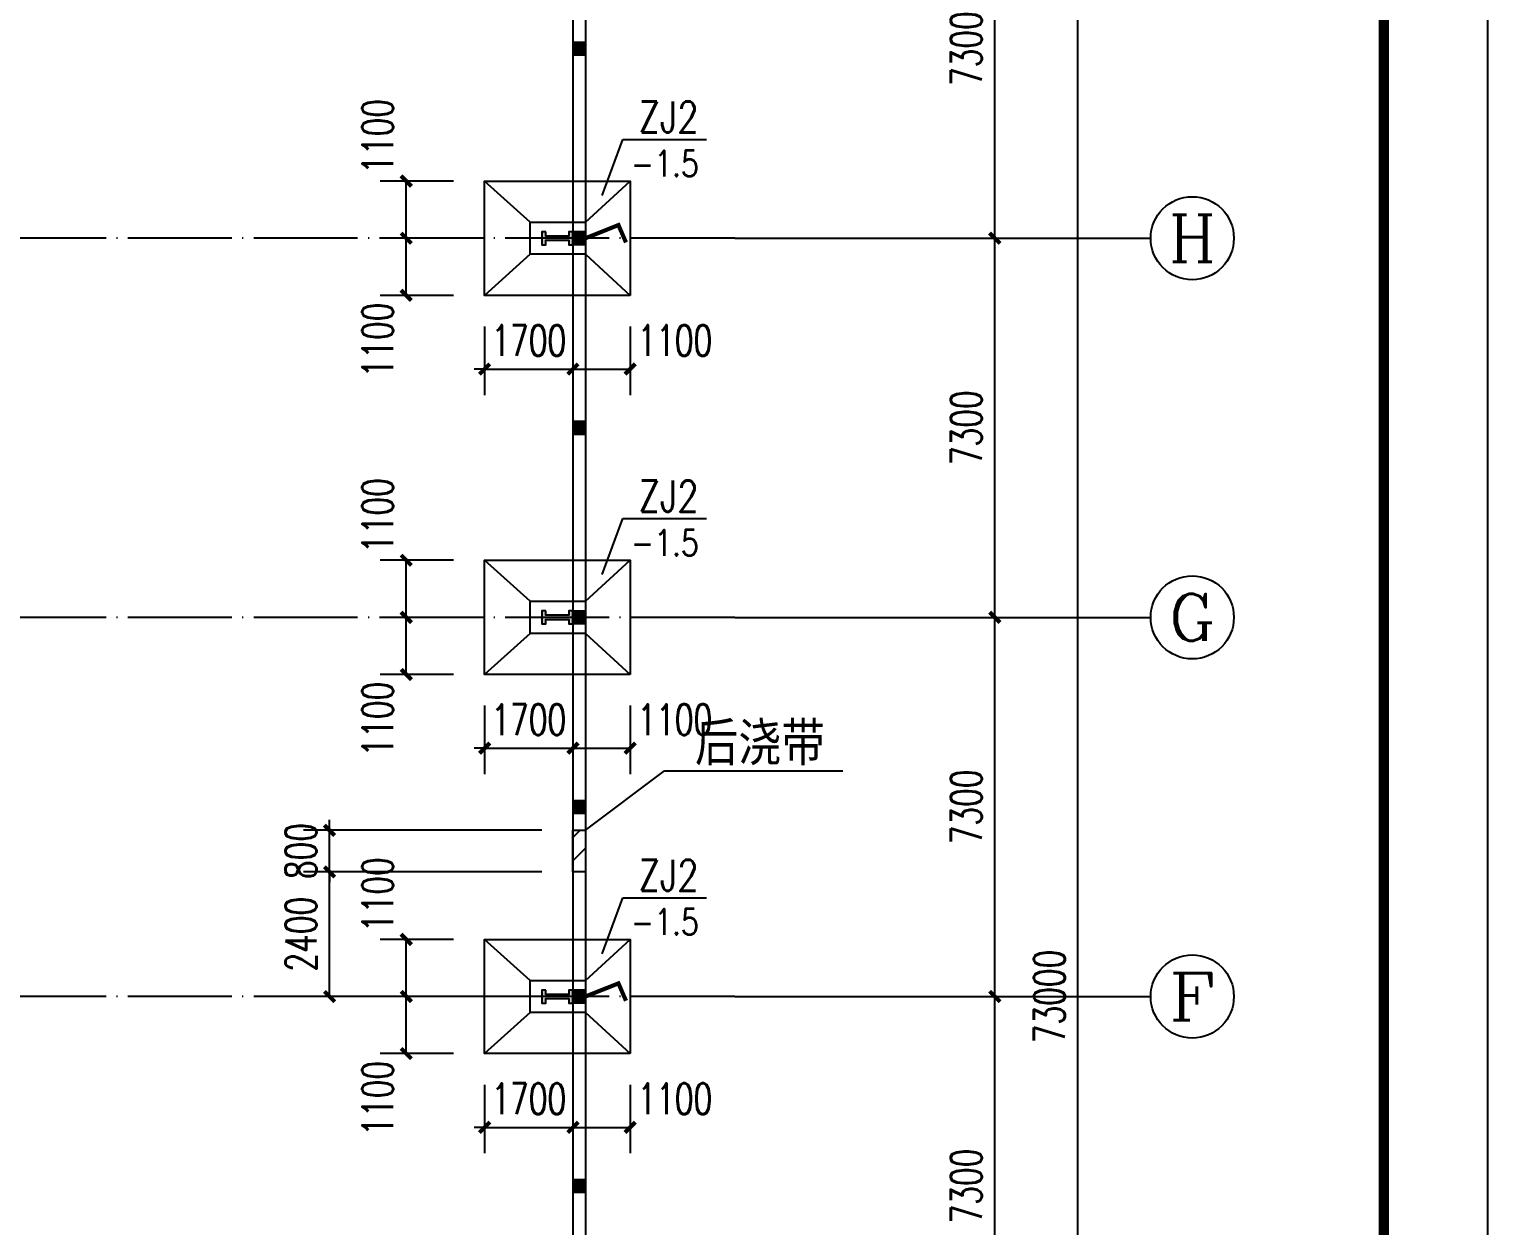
# Model space of a CAD drawing. Extents: x 37237700 to 37865026, y 138877 to 347670.
# Drawn here: x 37293633 to 37321700, y 290427 to 313468 of the extents above; entities that cross this region are included whole.
import ezdxf
from ezdxf.enums import TextEntityAlignment as Align

# ---------------------------------------------------------------- set-up
doc = ezdxf.new("R2010")
doc.units = 0
doc.header["$LTSCALE"] = 1000
doc.header["$MEASUREMENT"] = 0
doc.linetypes.add('ACAD_ISO04W100', pattern=[30.5, 24, -3, 0.5, -3])
doc.linetypes.add('DOTE', pattern=[2.42, 2, -0.2, 0.02, -0.2])
doc.layers.get('0').update_dxf_attribs({"linetype": 'CONTINUOUS'})
doc.layers.get('DEFPOINTS').update_dxf_attribs({"linetype": 'CONTINUOUS'})
for name, color, linetype in [('AXIS', 3, 'CONTINUOUS'), ('AXIS_TEXT', 7, 'CONTINUOUS'), ('COLUMN', 7, 'CONTINUOUS'), ('DOTE', 1, 'ACAD_ISO04W100'), ('PUB_DIM', 3, 'CONTINUOUS'), ('PUB_HATCH', 8, 'CONTINUOUS'), ('PUB_TITLE', 4, 'CONTINUOUS'), ('PUB_WZ', 7, 'CONTINUOUS'), ('独立基础', 2, 'CONTINUOUS')]:
    doc.layers.add(name, color=color, linetype=linetype)
doc.styles.add('_HZTXT', font='txt.shx', dxfattribs={"width": 0.8, "bigfont": 'hztxt.shx'})
doc.styles.add('_TCH_AXIS', font='COMPLEX', dxfattribs={"bigfont": 'GBCBIG'})
doc.styles.add('_TCH_DIM_T3', font='SIMPLEX', dxfattribs={"width": 0.705882, "bigfont": 'GBCBIG'})
doc.styles.add('COMPLEX', font='COMPLEX')
doc.styles.add('DIM_FONT', font='SIMPLEX.shx', dxfattribs={"width": 0.8})
doc.dimstyles.new('_TCH_ARCH&&200', dxfattribs={"dimtxt": 595, "dimasz": 200, "dimexe": 500, "dimexo": 600, "dimgap": 252.5, "dimtad": 1, "dimdec": 0, "dimzin": 0, "dimdsep": 46, "dimtxsty": '_TCH_DIM_T3', "dimblk": 'ARCHTICK', "dimcen": 0.09, "dimclrt": 7, "dimazin": 2, "dimtfac": 1, "dimtdec": 0, "dimtix": 1, "dimtmove": 2, "dimatfit": 3, "dimfxl": 1, "dimtolj": 1, "dimtzin": 0, "dimarcsym": 0})

# ---------------------------------------------------------------- blocks, each defined once
blk = doc.blocks.new('_ArchTick')
at = {"color": 0, "linetype": 'ByBlock', "const_width": 0.4}
blk.add_lwpolyline([(-0.5, -0.5), (0.5, 0.5)], dxfattribs=at)
blk = doc.blocks.new('*D1119')
at = {"layer": 'DEFPOINTS', "color": 0}
for p in [(37299413, 298043), (37304097, 298043), (37304097, 297243)]:
    blk.add_point(p, dxfattribs=at)
at = {"layer": 'PUB_DIM', "color": 0, "lineweight": -2}
for p, q in [((37299413, 298043), (37299413, 298243)), ((37303497, 298043), (37298913, 298043)), ((37299413, 297243), (37299413, 298043)), ((37303497, 297243), (37298913, 297243)), ((37299413, 297243), (37299413, 297043))]:
    blk.add_line(p, q, dxfattribs=at)
at = {"layer": 'PUB_DIM', "color": 0, "lineweight": -2, "xscale": 200, "yscale": 200, "zscale": 200}
for p, rotation in [((37299413, 298043), 270), ((37299413, 297243), 90)]:
    blk.add_blockref('_ArchTick', p, dxfattribs=dict(at, rotation=rotation))
at = {"layer": 'PUB_DIM', "color": 7, "insert": (37298863, 297643), "char_height": 595, "attachment_point": 5, "rotation": 90, "style": '_TCH_DIM_T3'}
blk.add_mtext('\\A1;800', dxfattribs=at)
blk = doc.blocks.new('*D1120')
at = {"layer": 'DEFPOINTS', "color": 0}
for p in [(37299413, 297243), (37304097, 297243), (37304097, 294843)]:
    blk.add_point(p, dxfattribs=at)
at = {"layer": 'PUB_DIM', "color": 0, "lineweight": -2}
for p, q in [((37303497, 297243), (37298913, 297243)), ((37299413, 294843), (37299413, 297243)), ((37303497, 294843), (37298913, 294843))]:
    blk.add_line(p, q, dxfattribs=at)
at = {"layer": 'PUB_DIM', "color": 0, "lineweight": -2, "xscale": 200, "yscale": 200, "zscale": 200}
for p, rotation in [((37299413, 297243), 90), ((37299413, 294843), 270)]:
    blk.add_blockref('_ArchTick', p, dxfattribs=dict(at, rotation=rotation))
at = {"layer": 'PUB_DIM', "color": 7, "insert": (37298863, 296043), "char_height": 595, "attachment_point": 5, "rotation": 90, "style": '_TCH_DIM_T3'}
blk.add_mtext('\\A1;2400', dxfattribs=at)
blk = doc.blocks.new('*D1173')
at = {"layer": 'DEFPOINTS', "color": 0}
for p in [(37300889, 310543), (37302397, 310543), (37302397, 309443)]:
    blk.add_point(p, dxfattribs=at)
at = {"layer": 'PUB_DIM', "color": 0, "lineweight": -2}
for p, q in [((37301797, 310543), (37300389, 310543)), ((37300889, 309443), (37300889, 310543)), ((37301797, 309443), (37300389, 309443))]:
    blk.add_line(p, q, dxfattribs=at)
at = {"layer": 'PUB_DIM', "color": 0, "lineweight": -2, "xscale": 200, "yscale": 200, "zscale": 200}
for p, rotation in [((37300889, 310543), 90), ((37300889, 309443), 270)]:
    blk.add_blockref('_ArchTick', p, dxfattribs=dict(at, rotation=rotation))
at = {"layer": 'PUB_DIM', "color": 7, "insert": (37300339, 311403), "char_height": 595, "attachment_point": 5, "rotation": 90, "style": '_TCH_DIM_T3'}
blk.add_mtext('\\A1;1100', dxfattribs=at)
blk = doc.blocks.new('*D1174')
at = {"layer": 'DEFPOINTS', "color": 0}
for p in [(37300889, 309443), (37302397, 309443), (37302397, 308343)]:
    blk.add_point(p, dxfattribs=at)
at = {"layer": 'PUB_DIM', "color": 0, "lineweight": -2}
for p, q in [((37301797, 309443), (37300389, 309443)), ((37300889, 308343), (37300889, 309443)), ((37301797, 308343), (37300389, 308343))]:
    blk.add_line(p, q, dxfattribs=at)
at = {"layer": 'PUB_DIM', "color": 0, "lineweight": -2, "xscale": 200, "yscale": 200, "zscale": 200}
for p, rotation in [((37300889, 309443), 90), ((37300889, 308343), 270)]:
    blk.add_blockref('_ArchTick', p, dxfattribs=dict(at, rotation=rotation))
at = {"layer": 'PUB_DIM', "color": 7, "insert": (37300339, 307483), "char_height": 595, "attachment_point": 5, "rotation": 90, "style": '_TCH_DIM_T3'}
blk.add_mtext('\\A1;1100', dxfattribs=at)
blk = doc.blocks.new('*D1175')
at = {"layer": 'DEFPOINTS', "color": 0}
for p in [(37304097, 308343), (37305197, 308343), (37305197, 306924)]:
    blk.add_point(p, dxfattribs=at)
at = {"layer": 'PUB_DIM', "color": 0, "lineweight": -2}
for p, q in [((37304097, 307743), (37304097, 306424)), ((37305197, 307743), (37305197, 306424)), ((37304097, 306924), (37305197, 306924))]:
    blk.add_line(p, q, dxfattribs=at)
at = {"layer": 'PUB_DIM', "color": 0, "lineweight": -2, "xscale": 200, "yscale": 200, "zscale": 200, "rotation": 180}
blk.add_blockref('_ArchTick', (37304097, 306924), dxfattribs=at)
at = {"layer": 'PUB_DIM', "color": 0, "lineweight": -2, "xscale": 200, "yscale": 200, "zscale": 200}
blk.add_blockref('_ArchTick', (37305197, 306924), dxfattribs=at)
at = {"layer": 'PUB_DIM', "color": 7, "insert": (37306057, 307474), "char_height": 595, "attachment_point": 5, "style": '_TCH_DIM_T3'}
blk.add_mtext('\\A1;1100', dxfattribs=at)
blk = doc.blocks.new('*D1176')
at = {"layer": 'DEFPOINTS', "color": 0}
for p in [(37302397, 308343), (37304097, 308343), (37304097, 306924)]:
    blk.add_point(p, dxfattribs=at)
at = {"layer": 'PUB_DIM', "color": 0, "lineweight": -2}
for p, q in [((37302397, 307743), (37302397, 306424)), ((37304097, 307743), (37304097, 306424)), ((37302397, 306924), (37302197, 306924)), ((37302397, 306924), (37304097, 306924)), ((37304097, 306924), (37304297, 306924))]:
    blk.add_line(p, q, dxfattribs=at)
at = {"layer": 'PUB_DIM', "color": 0, "lineweight": -2, "xscale": 200, "yscale": 200, "zscale": 200}
blk.add_blockref('_ArchTick', (37302397, 306924), dxfattribs=at)
at = {"layer": 'PUB_DIM', "color": 0, "lineweight": -2, "xscale": 200, "yscale": 200, "zscale": 200, "rotation": 180}
blk.add_blockref('_ArchTick', (37304097, 306924), dxfattribs=at)
at = {"layer": 'PUB_DIM', "color": 7, "insert": (37303247, 307474), "char_height": 595, "attachment_point": 5, "style": '_TCH_DIM_T3'}
blk.add_mtext('\\A1;1700', dxfattribs=at)
blk = doc.blocks.new('*D1185')
at = {"layer": 'DEFPOINTS', "color": 0}
for p in [(37300889, 303243), (37302397, 303243), (37302397, 302143)]:
    blk.add_point(p, dxfattribs=at)
at = {"layer": 'PUB_DIM', "color": 0, "lineweight": -2}
for p, q in [((37301797, 303243), (37300389, 303243)), ((37300889, 302143), (37300889, 303243)), ((37301797, 302143), (37300389, 302143))]:
    blk.add_line(p, q, dxfattribs=at)
at = {"layer": 'PUB_DIM', "color": 0, "lineweight": -2, "xscale": 200, "yscale": 200, "zscale": 200}
for p, rotation in [((37300889, 303243), 90), ((37300889, 302143), 270)]:
    blk.add_blockref('_ArchTick', p, dxfattribs=dict(at, rotation=rotation))
at = {"layer": 'PUB_DIM', "color": 7, "insert": (37300339, 304103), "char_height": 595, "attachment_point": 5, "rotation": 90, "style": '_TCH_DIM_T3'}
blk.add_mtext('\\A1;1100', dxfattribs=at)
blk = doc.blocks.new('*D1186')
at = {"layer": 'DEFPOINTS', "color": 0}
for p in [(37300889, 302143), (37302397, 302143), (37302397, 301043)]:
    blk.add_point(p, dxfattribs=at)
at = {"layer": 'PUB_DIM', "color": 0, "lineweight": -2}
for p, q in [((37301797, 302143), (37300389, 302143)), ((37300889, 301043), (37300889, 302143)), ((37301797, 301043), (37300389, 301043))]:
    blk.add_line(p, q, dxfattribs=at)
at = {"layer": 'PUB_DIM', "color": 0, "lineweight": -2, "xscale": 200, "yscale": 200, "zscale": 200}
for p, rotation in [((37300889, 302143), 90), ((37300889, 301043), 270)]:
    blk.add_blockref('_ArchTick', p, dxfattribs=dict(at, rotation=rotation))
at = {"layer": 'PUB_DIM', "color": 7, "insert": (37300339, 300183), "char_height": 595, "attachment_point": 5, "rotation": 90, "style": '_TCH_DIM_T3'}
blk.add_mtext('\\A1;1100', dxfattribs=at)
blk = doc.blocks.new('*D1187')
at = {"layer": 'DEFPOINTS', "color": 0}
for p in [(37304097, 301043), (37305197, 301043), (37305197, 299624)]:
    blk.add_point(p, dxfattribs=at)
at = {"layer": 'PUB_DIM', "color": 0, "lineweight": -2}
for p, q in [((37304097, 300443), (37304097, 299124)), ((37305197, 300443), (37305197, 299124)), ((37304097, 299624), (37305197, 299624))]:
    blk.add_line(p, q, dxfattribs=at)
at = {"layer": 'PUB_DIM', "color": 0, "lineweight": -2, "xscale": 200, "yscale": 200, "zscale": 200, "rotation": 180}
blk.add_blockref('_ArchTick', (37304097, 299624), dxfattribs=at)
at = {"layer": 'PUB_DIM', "color": 0, "lineweight": -2, "xscale": 200, "yscale": 200, "zscale": 200}
blk.add_blockref('_ArchTick', (37305197, 299624), dxfattribs=at)
at = {"layer": 'PUB_DIM', "color": 7, "insert": (37306057, 300174), "char_height": 595, "attachment_point": 5, "style": '_TCH_DIM_T3'}
blk.add_mtext('\\A1;1100', dxfattribs=at)
blk = doc.blocks.new('*D1188')
at = {"layer": 'DEFPOINTS', "color": 0}
for p in [(37302397, 301043), (37304097, 301043), (37304097, 299624)]:
    blk.add_point(p, dxfattribs=at)
at = {"layer": 'PUB_DIM', "color": 0, "lineweight": -2}
for p, q in [((37302397, 300443), (37302397, 299124)), ((37304097, 300443), (37304097, 299124)), ((37302397, 299624), (37302197, 299624)), ((37302397, 299624), (37304097, 299624)), ((37304097, 299624), (37304297, 299624))]:
    blk.add_line(p, q, dxfattribs=at)
at = {"layer": 'PUB_DIM', "color": 0, "lineweight": -2, "xscale": 200, "yscale": 200, "zscale": 200}
blk.add_blockref('_ArchTick', (37302397, 299624), dxfattribs=at)
at = {"layer": 'PUB_DIM', "color": 0, "lineweight": -2, "xscale": 200, "yscale": 200, "zscale": 200, "rotation": 180}
blk.add_blockref('_ArchTick', (37304097, 299624), dxfattribs=at)
at = {"layer": 'PUB_DIM', "color": 7, "insert": (37303247, 300174), "char_height": 595, "attachment_point": 5, "style": '_TCH_DIM_T3'}
blk.add_mtext('\\A1;1700', dxfattribs=at)
blk = doc.blocks.new('*D1197')
at = {"layer": 'DEFPOINTS', "color": 0}
for p in [(37300889, 295943), (37302397, 295943), (37302397, 294843)]:
    blk.add_point(p, dxfattribs=at)
at = {"layer": 'PUB_DIM', "color": 0, "lineweight": -2}
for p, q in [((37301797, 295943), (37300389, 295943)), ((37300889, 294843), (37300889, 295943)), ((37301797, 294843), (37300389, 294843))]:
    blk.add_line(p, q, dxfattribs=at)
at = {"layer": 'PUB_DIM', "color": 0, "lineweight": -2, "xscale": 200, "yscale": 200, "zscale": 200}
for p, rotation in [((37300889, 295943), 90), ((37300889, 294843), 270)]:
    blk.add_blockref('_ArchTick', p, dxfattribs=dict(at, rotation=rotation))
at = {"layer": 'PUB_DIM', "color": 7, "insert": (37300339, 296803), "char_height": 595, "attachment_point": 5, "rotation": 90, "style": '_TCH_DIM_T3'}
blk.add_mtext('\\A1;1100', dxfattribs=at)
blk = doc.blocks.new('*D1198')
at = {"layer": 'DEFPOINTS', "color": 0}
for p in [(37300889, 294843), (37302397, 294843), (37302397, 293743)]:
    blk.add_point(p, dxfattribs=at)
at = {"layer": 'PUB_DIM', "color": 0, "lineweight": -2}
for p, q in [((37301797, 294843), (37300389, 294843)), ((37300889, 293743), (37300889, 294843)), ((37301797, 293743), (37300389, 293743))]:
    blk.add_line(p, q, dxfattribs=at)
at = {"layer": 'PUB_DIM', "color": 0, "lineweight": -2, "xscale": 200, "yscale": 200, "zscale": 200}
for p, rotation in [((37300889, 294843), 90), ((37300889, 293743), 270)]:
    blk.add_blockref('_ArchTick', p, dxfattribs=dict(at, rotation=rotation))
at = {"layer": 'PUB_DIM', "color": 7, "insert": (37300339, 292883), "char_height": 595, "attachment_point": 5, "rotation": 90, "style": '_TCH_DIM_T3'}
blk.add_mtext('\\A1;1100', dxfattribs=at)
blk = doc.blocks.new('*D1199')
at = {"layer": 'DEFPOINTS', "color": 0}
for p in [(37304097, 293743), (37305197, 293743), (37305197, 292324)]:
    blk.add_point(p, dxfattribs=at)
at = {"layer": 'PUB_DIM', "color": 0, "lineweight": -2}
for p, q in [((37304097, 293143), (37304097, 291824)), ((37305197, 293143), (37305197, 291824)), ((37304097, 292324), (37305197, 292324))]:
    blk.add_line(p, q, dxfattribs=at)
at = {"layer": 'PUB_DIM', "color": 0, "lineweight": -2, "xscale": 200, "yscale": 200, "zscale": 200, "rotation": 180}
blk.add_blockref('_ArchTick', (37304097, 292324), dxfattribs=at)
at = {"layer": 'PUB_DIM', "color": 0, "lineweight": -2, "xscale": 200, "yscale": 200, "zscale": 200}
blk.add_blockref('_ArchTick', (37305197, 292324), dxfattribs=at)
at = {"layer": 'PUB_DIM', "color": 7, "insert": (37306057, 292874), "char_height": 595, "attachment_point": 5, "style": '_TCH_DIM_T3'}
blk.add_mtext('\\A1;1100', dxfattribs=at)
blk = doc.blocks.new('*D1200')
at = {"layer": 'DEFPOINTS', "color": 0}
for p in [(37302397, 293743), (37304097, 293743), (37304097, 292324)]:
    blk.add_point(p, dxfattribs=at)
at = {"layer": 'PUB_DIM', "color": 0, "lineweight": -2}
for p, q in [((37302397, 293143), (37302397, 291824)), ((37304097, 293143), (37304097, 291824)), ((37302397, 292324), (37302197, 292324)), ((37302397, 292324), (37304097, 292324)), ((37304097, 292324), (37304297, 292324))]:
    blk.add_line(p, q, dxfattribs=at)
at = {"layer": 'PUB_DIM', "color": 0, "lineweight": -2, "xscale": 200, "yscale": 200, "zscale": 200}
blk.add_blockref('_ArchTick', (37302397, 292324), dxfattribs=at)
at = {"layer": 'PUB_DIM', "color": 0, "lineweight": -2, "xscale": 200, "yscale": 200, "zscale": 200, "rotation": 180}
blk.add_blockref('_ArchTick', (37304097, 292324), dxfattribs=at)
at = {"layer": 'PUB_DIM', "color": 7, "insert": (37303247, 292874), "char_height": 595, "attachment_point": 5, "style": '_TCH_DIM_T3'}
blk.add_mtext('\\A1;1700', dxfattribs=at)
blk = doc.blocks.new('*D1524')
at = {"layer": 'AXIS', "color": 0, "lineweight": -2}
for p, q in [((37307814, 294843), (37312714, 294843)), ((37312214, 287543), (37312214, 294843)), ((37307814, 287543), (37312714, 287543))]:
    blk.add_line(p, q, dxfattribs=at)
at = {"layer": 'DEFPOINTS', "color": 0}
for p in [(37307214, 294843), (37312214, 294843), (37307214, 287543)]:
    blk.add_point(p, dxfattribs=at)
at = {"layer": 'AXIS', "color": 0, "lineweight": -2, "xscale": 200, "yscale": 200, "zscale": 200}
for p, rotation in [((37312214, 294843), 90), ((37312214, 287543), 270)]:
    blk.add_blockref('_ArchTick', p, dxfattribs=dict(at, rotation=rotation))
at = {"layer": 'AXIS', "color": 7, "insert": (37311664, 291193), "char_height": 595, "attachment_point": 5, "rotation": 90, "style": '_TCH_DIM_T3'}
blk.add_mtext('\\A1;7300', dxfattribs=at)
blk = doc.blocks.new('*D1525')
at = {"layer": 'AXIS', "color": 0, "lineweight": -2}
for p, q in [((37307814, 302143), (37312714, 302143)), ((37312214, 294843), (37312214, 302143)), ((37307814, 294843), (37312714, 294843))]:
    blk.add_line(p, q, dxfattribs=at)
at = {"layer": 'DEFPOINTS', "color": 0}
for p in [(37307214, 302143), (37312214, 302143), (37307214, 294843)]:
    blk.add_point(p, dxfattribs=at)
at = {"layer": 'AXIS', "color": 0, "lineweight": -2, "xscale": 200, "yscale": 200, "zscale": 200}
for p, rotation in [((37312214, 302143), 90), ((37312214, 294843), 270)]:
    blk.add_blockref('_ArchTick', p, dxfattribs=dict(at, rotation=rotation))
at = {"layer": 'AXIS', "color": 7, "insert": (37311664, 298493), "char_height": 595, "attachment_point": 5, "rotation": 90, "style": '_TCH_DIM_T3'}
blk.add_mtext('\\A1;7300', dxfattribs=at)
blk = doc.blocks.new('*D1526')
at = {"layer": 'AXIS', "color": 0, "lineweight": -2}
for p, q in [((37307814, 309443), (37312714, 309443)), ((37312214, 302143), (37312214, 309443)), ((37307814, 302143), (37312714, 302143))]:
    blk.add_line(p, q, dxfattribs=at)
at = {"layer": 'DEFPOINTS', "color": 0}
for p in [(37307214, 309443), (37312214, 309443), (37307214, 302143)]:
    blk.add_point(p, dxfattribs=at)
at = {"layer": 'AXIS', "color": 0, "lineweight": -2, "xscale": 200, "yscale": 200, "zscale": 200}
for p, rotation in [((37312214, 309443), 90), ((37312214, 302143), 270)]:
    blk.add_blockref('_ArchTick', p, dxfattribs=dict(at, rotation=rotation))
at = {"layer": 'AXIS', "color": 7, "insert": (37311664, 305793), "char_height": 595, "attachment_point": 5, "rotation": 90, "style": '_TCH_DIM_T3'}
blk.add_mtext('\\A1;7300', dxfattribs=at)
blk = doc.blocks.new('*D1527')
at = {"layer": 'AXIS', "color": 0, "lineweight": -2}
for p, q in [((37307814, 316743), (37312714, 316743)), ((37312214, 309443), (37312214, 316743)), ((37307814, 309443), (37312714, 309443))]:
    blk.add_line(p, q, dxfattribs=at)
at = {"layer": 'DEFPOINTS', "color": 0}
for p in [(37307214, 316743), (37312214, 316743), (37307214, 309443)]:
    blk.add_point(p, dxfattribs=at)
at = {"layer": 'AXIS', "color": 0, "lineweight": -2, "xscale": 200, "yscale": 200, "zscale": 200}
for p, rotation in [((37312214, 316743), 90), ((37312214, 309443), 270)]:
    blk.add_blockref('_ArchTick', p, dxfattribs=dict(at, rotation=rotation))
at = {"layer": 'AXIS', "color": 7, "insert": (37311664, 313093), "char_height": 595, "attachment_point": 5, "rotation": 90, "style": '_TCH_DIM_T3'}
blk.add_mtext('\\A1;7300', dxfattribs=at)
blk = doc.blocks.new('*D1530')
at = {"layer": 'AXIS', "color": 0, "lineweight": -2}
for p, q in [((37307814, 331343), (37314314, 331343)), ((37313814, 258343), (37313814, 331343)), ((37307814, 258343), (37314314, 258343))]:
    blk.add_line(p, q, dxfattribs=at)
at = {"layer": 'DEFPOINTS', "color": 0}
for p in [(37307214, 331343), (37313814, 331343), (37307214, 258343)]:
    blk.add_point(p, dxfattribs=at)
at = {"layer": 'AXIS', "color": 0, "lineweight": -2, "xscale": 200, "yscale": 200, "zscale": 200}
for p, rotation in [((37313814, 331343), 90), ((37313814, 258343), 270)]:
    blk.add_blockref('_ArchTick', p, dxfattribs=dict(at, rotation=rotation))
at = {"layer": 'AXIS', "color": 7, "insert": (37313264, 294843), "char_height": 595, "attachment_point": 5, "rotation": 90, "style": '_TCH_DIM_T3'}
blk.add_mtext('\\A1;73000', dxfattribs=at)
blk = doc.blocks.new('_AXISO')
blk.add_circle((0, 0), 0.5)
at = {"layer": 'AXIS_TEXT', "style": 'COMPLEX', "width": 1.041667}
blk.add_attdef('A', text='', height=0.56, dxfattribs=at).set_placement((-0.25, -0.28), (0.25, -0.28), align=Align.FIT)

msp = doc.modelspace()

# ---------------------------------------------------------------- hatches: boundary and pattern name
for points in [[(37303576.5, 309567.8), (37303496.5, 309567.8), (37303496.5, 309317.8), (37303576.5, 309317.8), (37303576.5, 309402.8), (37304016.5, 309402.8), (37304016.5, 309317.8), (37304096.5, 309317.8), (37304096.5, 309567.8), (37304016.5, 309567.8), (37304016.5, 309482.8), (37303576.5, 309482.8)], [(37303576.5, 302267.8), (37303496.5, 302267.8), (37303496.5, 302017.8), (37303576.5, 302017.8), (37303576.5, 302102.8), (37304016.5, 302102.8), (37304016.5, 302017.8), (37304096.5, 302017.8), (37304096.5, 302267.8), (37304016.5, 302267.8), (37304016.5, 302182.8), (37303576.5, 302182.8)], [(37303576.5, 294967.8), (37303496.5, 294967.8), (37303496.5, 294717.8), (37303576.5, 294717.8), (37303576.5, 294802.8), (37304016.5, 294802.8), (37304016.5, 294717.8), (37304096.5, 294717.8), (37304096.5, 294967.8), (37304016.5, 294967.8), (37304016.5, 294882.8), (37303576.5, 294882.8)]]:
    msp.add_hatch(color=256).paths.add_polyline_path(points)
h = msp.add_hatch()
h.set_pattern_fill('ANSI31', color=256, scale=200)
h.set_pattern_definition([(45, (50640, 0), (-224.506403, 224.506403), [])])
h.paths.add_polyline_path([(37304336.5, 298042.8), (37304096.5, 298042.8), (37304096.5, 297242.8), (37304336.5, 297242.8)])
at = {"layer": 'PUB_HATCH'}
for points in [[(37304336.5, 312972.8), (37304336.5, 313212.8), (37304096.5, 313212.8), (37304096.5, 312972.8)], [(37304336.5, 309322.8), (37304336.5, 309562.8), (37304096.5, 309562.8), (37304096.5, 309322.8)], [(37304336.5, 305672.8), (37304336.5, 305912.8), (37304096.5, 305912.8), (37304096.5, 305672.8)], [(37304336.5, 302022.8), (37304336.5, 302262.8), (37304096.5, 302262.8), (37304096.5, 302022.8)], [(37304336.5, 298372.8), (37304336.5, 298612.8), (37304096.5, 298612.8), (37304096.5, 298372.8)], [(37304336.5, 294722.8), (37304336.5, 294962.8), (37304096.5, 294962.8), (37304096.5, 294722.8)], [(37304336.5, 291072.8), (37304336.5, 291312.8), (37304096.5, 291312.8), (37304096.5, 291072.8)]]:
    msp.add_hatch(color=256, dxfattribs=at).paths.add_polyline_path(points)

# ---------------------------------------------------------------- linework, layer by layer
for p, q in [((37304656, 310265.5, 0), (37305056.3, 311345, 0)), ((37305056.3, 311345, 0), (37306666.4, 311345, 0)), ((37304656, 302965.5, 0), (37305056.3, 304045, 0)), ((37305056.3, 304045, 0), (37306666.4, 304045, 0)), ((37304336.5, 298042.8), (37305856.6, 299185.8)), ((37305856.6, 299185.8), (37309289.1, 299185.8)), ((37304656, 295665.5, 0), (37305056.3, 296745, 0)), ((37305056.3, 296745, 0), (37306666.4, 296745, 0))]:
    msp.add_line(p, q)
for points in [[(37253456.5, 331582.8), (37304336.5, 331582.8), (37304336.5, 258102.8), (37253456.5, 258102.8)], [(37253696.5, 331342.8), (37304096.5, 331342.8), (37304096.5, 258342.8), (37253696.5, 258342.8)], [(37304096.5, 298042.8), (37304336.5, 298042.8), (37304336.5, 297242.8), (37304096.5, 297242.8)]]:
    msp.add_lwpolyline(points, close=True)
at = {"const_width": 80}
for points in [[(37304336.5, 309442.8), (37304972.2, 309695.9), (37305116.8, 309361.5)], [(37304336.5, 294842.8), (37304972.2, 295095.9), (37305116.8, 294761.5)]]:
    msp.add_lwpolyline(points, dxfattribs=at)
for points in [[(37303576.5, 309567.8), (37303496.5, 309567.8), (37303496.5, 309317.8), (37303576.5, 309317.8), (37303576.5, 309402.8), (37304016.5, 309402.8), (37304016.5, 309317.8), (37304096.5, 309317.8), (37304096.5, 309567.8), (37304016.5, 309567.8), (37304016.5, 309482.8), (37303576.5, 309482.8), (37303576.5, 309567.8)], [(37303576.5, 302267.8), (37303496.5, 302267.8), (37303496.5, 302017.8), (37303576.5, 302017.8), (37303576.5, 302102.8), (37304016.5, 302102.8), (37304016.5, 302017.8), (37304096.5, 302017.8), (37304096.5, 302267.8), (37304016.5, 302267.8), (37304016.5, 302182.8), (37303576.5, 302182.8), (37303576.5, 302267.8)], [(37303576.5, 294967.8), (37303496.5, 294967.8), (37303496.5, 294717.8), (37303576.5, 294717.8), (37303576.5, 294802.8), (37304016.5, 294802.8), (37304016.5, 294717.8), (37304096.5, 294717.8), (37304096.5, 294967.8), (37304016.5, 294967.8), (37304016.5, 294882.8), (37303576.5, 294882.8), (37303576.5, 294967.8)]]:
    msp.add_lwpolyline(points)
at = {"layer": 'AXIS'}
for p, q in [((37307213.7, 309442.8), (37315213.7, 309442.8)), ((37307213.7, 302142.8), (37315213.7, 302142.8)), ((37307213.7, 294842.8), (37315213.7, 294842.8))]:
    msp.add_line(p, q, dxfattribs=at)
at = {"layer": 'COLUMN'}
for p, q in [((37304336.5, 313212.8), (37304096.5, 313212.8)), ((37304096.5, 313212.8), (37304096.5, 312972.8)), ((37304096.5, 312972.8), (37304336.5, 312972.8)), ((37304336.5, 312972.8), (37304336.5, 313212.8)), ((37304336.5, 309562.8), (37304096.5, 309562.8)), ((37304096.5, 309562.8), (37304096.5, 309322.8)), ((37304096.5, 309322.8), (37304336.5, 309322.8)), ((37304336.5, 309322.8), (37304336.5, 309562.8)), ((37304336.5, 305912.8), (37304096.5, 305912.8)), ((37304096.5, 305912.8), (37304096.5, 305672.8)), ((37304096.5, 305672.8), (37304336.5, 305672.8)), ((37304336.5, 305672.8), (37304336.5, 305912.8)), ((37304336.5, 302262.8), (37304096.5, 302262.8)), ((37304096.5, 302262.8), (37304096.5, 302022.8)), ((37304096.5, 302022.8), (37304336.5, 302022.8)), ((37304336.5, 302022.8), (37304336.5, 302262.8)), ((37304336.5, 298612.8), (37304096.5, 298612.8)), ((37304096.5, 298612.8), (37304096.5, 298372.8)), ((37304096.5, 298372.8), (37304336.5, 298372.8)), ((37304336.5, 298372.8), (37304336.5, 298612.8)), ((37304336.5, 294962.8), (37304096.5, 294962.8)), ((37304096.5, 294962.8), (37304096.5, 294722.8)), ((37304096.5, 294722.8), (37304336.5, 294722.8)), ((37304336.5, 294722.8), (37304336.5, 294962.8)), ((37304336.5, 291312.8), (37304096.5, 291312.8)), ((37304096.5, 291312.8), (37304096.5, 291072.8)), ((37304096.5, 291072.8), (37304336.5, 291072.8)), ((37304336.5, 291072.8), (37304336.5, 291312.8))]:
    msp.add_line(p, q, dxfattribs=at)
at = {"layer": 'DOTE', "linetype": 'DOTE'}
for p, q in [((37304096.5, 333220.2), (37304096.5, 256309.1)), ((37307213.7, 309442.8), (37250862.5, 309442.8)), ((37307213.7, 302142.8), (37250862.5, 302142.8)), ((37307213.7, 294842.8), (37250862.5, 294842.8))]:
    msp.add_line(p, q, dxfattribs=at)
at = {"layer": 'PUB_TITLE'}
msp.add_lwpolyline([(37237700.2, 228870), (37321700.2, 228870), (37321700.2, 347670), (37237700.2, 347670)], close=True, dxfattribs=at)
at = {"layer": 'PUB_TITLE', "const_width": 200}
msp.add_lwpolyline([(37239700.2, 230870), (37319700.2, 230870), (37319700.2, 342670), (37239700.2, 342670)], close=True, dxfattribs=at)
at = {"layer": '独立基础'}
for p, q in [((37303271.5, 309752.8), (37302396.5, 310542.8)), ((37304336.5, 309752.8), (37305196.5, 310542.8)), ((37303271.5, 309132.8), (37302396.5, 308342.8)), ((37304336.5, 309132.8), (37305196.5, 308342.8)), ((37303271.5, 302452.8), (37302396.5, 303242.8)), ((37304336.5, 302452.8), (37305196.5, 303242.8)), ((37303271.5, 301832.8), (37302396.5, 301042.8)), ((37304336.5, 301832.8), (37305196.5, 301042.8)), ((37303271.5, 295152.8), (37302396.5, 295942.8)), ((37304336.5, 295152.8), (37305196.5, 295942.8)), ((37303271.5, 294532.8), (37302396.5, 293742.8)), ((37304336.5, 294532.8), (37305196.5, 293742.8))]:
    msp.add_line(p, q, dxfattribs=at)
for points in [[(37305196.5, 308342.8), (37302396.5, 308342.8), (37302396.5, 310542.8), (37305196.5, 310542.8)], [(37304336.5, 309132.8), (37303271.5, 309132.8), (37303271.5, 309752.8), (37304336.5, 309752.8)], [(37305196.5, 301042.8), (37302396.5, 301042.8), (37302396.5, 303242.8), (37305196.5, 303242.8)], [(37304336.5, 301832.8), (37303271.5, 301832.8), (37303271.5, 302452.8), (37304336.5, 302452.8)], [(37305196.5, 293742.8), (37302396.5, 293742.8), (37302396.5, 295942.8), (37305196.5, 295942.8)], [(37304336.5, 294532.8), (37303271.5, 294532.8), (37303271.5, 295152.8), (37304336.5, 295152.8)]]:
    msp.add_lwpolyline(points, close=True, dxfattribs=at)

# ---------------------------------------------------------------- block references
at = {"layer": 'AXIS'}
ref = msp.add_blockref('_AXISO', (37316013.7, 309442.8), dxfattribs=dict(at, xscale=1600, yscale=1600, zscale=1600))
ref.add_attrib('A', 'H', dxfattribs={"layer": 'AXIS_TEXT', "height": 905.1, "style": '_TCH_AXIS', "width": 1.05}).set_placement((37315561.1, 308990.3), (37316466.2, 308990.3), align=Align.FIT)
ref = msp.add_blockref('_AXISO', (37316013.7, 302142.8), dxfattribs=dict(at, xscale=1600, yscale=1600, zscale=1600))
ref.add_attrib('A', 'G', dxfattribs={"layer": 'AXIS_TEXT', "height": 905.1, "style": '_TCH_AXIS', "width": 1.166667}).set_placement((37315561.1, 301690.3), (37316466.2, 301690.3), align=Align.FIT)
ref = msp.add_blockref('_AXISO', (37316013.7, 294842.8), dxfattribs=dict(at, xscale=1600, yscale=1600, zscale=1600))
ref.add_attrib('A', 'F', dxfattribs={"layer": 'AXIS_TEXT', "height": 905.1, "style": '_TCH_AXIS', "width": 1.3125}).set_placement((37315561.1, 294390.3), (37316466.2, 294390.3), align=Align.FIT)

# ---------------------------------------------------------------- texts
at = {"style": 'DIM_FONT', "width": 0.8}
for s, height, p in [('ZJ2', 600, (37305362.9, 311476.9, 0)), ('-1.5', 500, (37305214.3, 310630.8, 0)), ('ZJ2', 600, (37305362.9, 304176.9, 0)), ('-1.5', 500, (37305214.3, 303330.8, 0)), ('ZJ2', 600, (37305362.9, 296876.9, 0)), ('-1.5', 500, (37305214.3, 296030.8, 0))]:
    msp.add_text(s, height=height, dxfattribs=at).set_placement(p)
at = {"layer": 'PUB_WZ', "style": '_HZTXT'}
msp.add_text('后浇带', height=833.33, dxfattribs=at).set_placement((37306444.9, 299295.8))

# ---------------------------------------------------------------- dimensions: what is measured, and where the dimension line sits
at = {"layer": 'AXIS'}
for p1, p2, distance, picture, middle in [((37307213.7, 258342.8), (37307213.7, 331342.8), -6600, '*D1530', (37313263.7, 294842.8)), ((37307213.7, 309442.8), (37307213.7, 316742.8), -5000, '*D1527', (37311663.7, 313092.8)), ((37307213.7, 302142.8), (37307213.7, 309442.8), -5000, '*D1526', (37311663.7, 305792.8)), ((37307213.7, 294842.8), (37307213.7, 302142.8), -5000, '*D1525', (37311663.7, 298492.8)), ((37307213.7, 287542.8), (37307213.7, 294842.8), -5000, '*D1524', (37311663.7, 291192.8))]:
    dim = msp.add_aligned_dim(p1=p1, p2=p2, distance=distance, dimstyle='_TCH_ARCH&&200', dxfattribs=at)
    dim.commit()
    dim.dimension.update_dxf_attribs({"geometry": picture, "text_midpoint": middle})
at = {"layer": 'PUB_DIM'}
for base, p1, p2, angle, picture, middle in [((37300888.8, 310542.8), (37302396.5, 309442.8), (37302396.5, 310542.8), 90, '*D1173', (37300338.8, 311402.8)), ((37300888.8, 309442.8), (37302396.5, 308342.8), (37302396.5, 309442.8), 90, '*D1174', (37300338.8, 307482.8)), ((37305196.5, 306923.6), (37304096.5, 308342.8), (37305196.5, 308342.8), 0, '*D1175', (37306056.5, 307473.6)), ((37300888.8, 303242.8), (37302396.5, 302142.8), (37302396.5, 303242.8), 90, '*D1185', (37300338.8, 304102.8)), ((37300888.8, 302142.8), (37302396.5, 301042.8), (37302396.5, 302142.8), 90, '*D1186', (37300338.8, 300182.8)), ((37305196.5, 299623.6), (37304096.5, 301042.8), (37305196.5, 301042.8), 0, '*D1187', (37306056.5, 300173.6)), ((37300888.8, 295942.8), (37302396.5, 294842.8), (37302396.5, 295942.8), 90, '*D1197', (37300338.8, 296802.8)), ((37300888.8, 294842.8), (37302396.5, 293742.8), (37302396.5, 294842.8), 90, '*D1198', (37300338.8, 292882.8)), ((37305196.5, 292323.6), (37304096.5, 293742.8), (37305196.5, 293742.8), 0, '*D1199', (37306056.5, 292873.6))]:
    dim = msp.add_linear_dim(base=base, p1=p1, p2=p2, angle=angle, dimstyle='_TCH_ARCH&&200', dxfattribs=at)
    dim.commit()
    dim.dimension.update_dxf_attribs({"geometry": picture, "text_midpoint": middle, "dimtype": 129})
for p1, p2, distance, picture, middle in [((37302396.5, 308342.8), (37304096.5, 308342.8), -1419.2, '*D1176', (37303246.5, 307473.6)), ((37302396.5, 301042.8), (37304096.5, 301042.8), -1419.2, '*D1188', (37303246.5, 300173.6)), ((37304096.5, 297242.8), (37304096.5, 298042.8), 4683.6, '*D1119', (37298862.9, 297642.8)), ((37304096.5, 294842.8), (37304096.5, 297242.8), 4683.6, '*D1120', (37298862.9, 296042.8)), ((37302396.5, 293742.8), (37304096.5, 293742.8), -1419.2, '*D1200', (37303246.5, 292873.6))]:
    dim = msp.add_aligned_dim(p1=p1, p2=p2, distance=distance, dimstyle='_TCH_ARCH&&200', dxfattribs=at)
    dim.commit()
    dim.dimension.update_dxf_attribs({"geometry": picture, "text_midpoint": middle})

doc.saveas('drawing.dxf')
